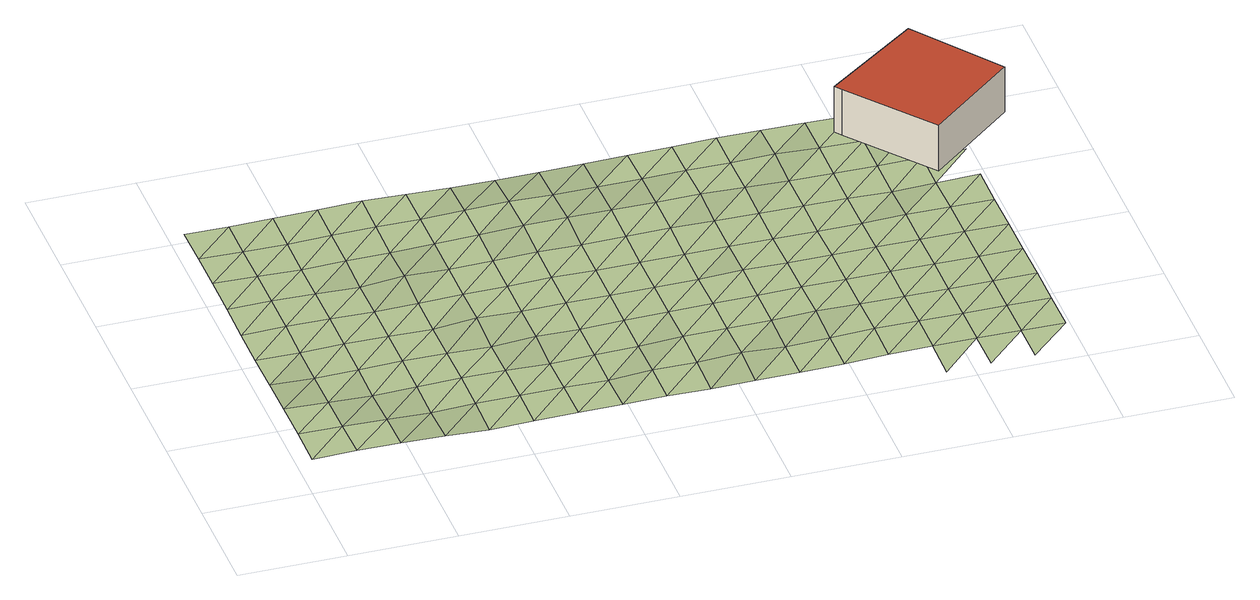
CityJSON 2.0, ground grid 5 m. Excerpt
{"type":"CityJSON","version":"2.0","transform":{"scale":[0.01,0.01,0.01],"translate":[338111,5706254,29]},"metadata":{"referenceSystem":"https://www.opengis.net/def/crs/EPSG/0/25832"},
"CityObjects":{
"building1":{"type":"Building","attributes":{"Gemeindeschluessel":"05112000","Geometrietyp2DReferenz":"3000","Height.highReference":"highestRoofEdge","Height.lowReference":"lowestGroundPoint","Height.status":"measured","measuredHeight":2.34,"function":"31001_2463","roofType":"1000","storeysAboveGround":1},"geometry":[{"type":"Solid","lod":"2","boundaries":[[[[0,1,2,3]],[[4,5,1,0]],[[6,7,5,4]],[[8,9,7,6]],[[3,2,9,8]],[[6,4,0,3,8]],[[1,5,7,9,2]]]],"semantics":{"surfaces":[{"type":"WallSurface"},{"type":"RoofSurface"},{"type":"GroundSurface"}],"values":[[0,0,0,0,0,1,2]]}}]},
"terrain1":{"type":"TINRelief","attributes":{"lod":2},"geometry":[{"type":"CompositeSurface","lod":"2","boundaries":[[[10,11,12]],[[12,11,13]],[[14,10,15]],[[15,10,12]],[[16,14,17]],[[17,14,15]],[[18,16,19]],[[12,13,20]],[[19,16,17]],[[21,18,22]],[[20,13,23]],[[15,12,24]],[[22,18,19]],[[25,21,26]],[[24,12,20]],[[17,15,27]],[[26,21,22]],[[28,25,29]],[[27,15,24]],[[19,17,30]],[[20,23,31]],[[29,25,26]],[[32,28,33]],[[30,17,27]],[[22,19,34]],[[31,23,35]],[[24,20,36]],[[33,28,29]],[[37,32,38]],[[34,19,30]],[[26,22,39]],[[36,20,31]],[[27,24,40]],[[38,32,33]],[[39,22,34]],[[29,26,41]],[[40,24,36]],[[30,27,42]],[[31,35,43]],[[41,26,39]],[[33,29,44]],[[42,27,40]],[[34,30,45]],[[43,35,46]],[[36,31,47]],[[44,29,41]],[[38,33,48]],[[45,30,42]],[[39,34,49]],[[47,31,43]],[[40,36,50]],[[48,33,44]],[[49,34,45]],[[41,39,51]],[[50,36,47]],[[42,40,52]],[[43,46,53]],[[51,39,49]],[[44,41,54]],[[52,40,50]],[[45,42,55]],[[53,46,56]],[[47,43,57]],[[54,41,51]],[[48,44,58]],[[55,42,52]],[[49,45,59]],[[57,43,53]],[[50,47,60]],[[58,44,54]],[[59,45,55]],[[51,49,61]],[[60,47,57]],[[52,50,62]],[[53,56,63]],[[61,49,59]],[[54,51,64]],[[62,50,60]],[[55,52,65]],[[63,56,66]],[[57,53,67]],[[64,51,61]],[[58,54,68]],[[65,52,62]],[[59,55,69]],[[67,53,63]],[[60,57,70]],[[68,54,64]],[[69,55,65]],[[61,59,71]],[[70,57,67]],[[62,60,72]],[[63,66,73]],[[71,59,69]],[[64,61,74]],[[72,60,70]],[[65,62,75]],[[73,66,76]],[[67,63,77]],[[74,61,71]],[[68,64,78]],[[75,62,72]],[[69,65,79]],[[77,63,73]],[[70,67,80]],[[78,64,74]],[[79,65,75]],[[71,69,81]],[[80,67,77]],[[72,70,82]],[[73,76,83]],[[81,69,79]],[[74,71,84]],[[82,70,80]],[[75,72,85]],[[83,76,86]],[[77,73,87]],[[84,71,81]],[[78,74,88]],[[85,72,82]],[[79,75,89]],[[87,73,83]],[[80,77,90]],[[88,74,84]],[[89,75,85]],[[81,79,91]],[[90,77,87]],[[82,80,92]],[[83,86,93]],[[91,79,89]],[[84,81,94]],[[92,80,90]],[[85,82,95]],[[93,86,96]],[[87,83,97]],[[94,81,91]],[[88,84,98]],[[95,82,92]],[[89,85,99]],[[97,83,93]],[[90,87,100]],[[98,84,94]],[[99,85,95]],[[91,89,101]],[[100,87,97]],[[92,90,102]],[[93,96,103]],[[101,89,99]],[[94,91,104]],[[102,90,100]],[[95,92,105]],[[103,96,106]],[[97,93,107]],[[104,91,101]],[[98,94,108]],[[105,92,102]],[[99,95,109]],[[107,93,103]],[[100,97,110]],[[108,94,104]],[[109,95,105]],[[101,99,111]],[[110,97,107]],[[102,100,112]],[[103,106,113]],[[111,99,109]],[[104,101,114]],[[112,100,110]],[[105,102,115]],[[113,106,116]],[[107,103,117]],[[114,101,111]],[[108,104,118]],[[115,102,112]],[[109,105,119]],[[117,103,113]],[[110,107,120]],[[118,104,114]],[[119,105,115]],[[111,109,121]],[[120,107,117]],[[112,110,122]],[[113,116,123]],[[121,109,119]],[[114,111,124]],[[122,110,120]],[[115,112,125]],[[123,116,126]],[[117,113,127]],[[124,111,121]],[[118,114,128]],[[125,112,122]],[[119,115,129]],[[127,113,123]],[[120,117,130]],[[128,114,124]],[[129,115,125]],[[121,119,131]],[[130,117,127]],[[122,120,132]],[[123,126,133]],[[131,119,129]],[[124,121,134]],[[132,120,130]],[[125,122,135]],[[133,126,136]],[[127,123,137]],[[134,121,131]],[[128,124,138]],[[135,122,132]],[[129,125,139]],[[137,123,133]],[[130,127,140]],[[138,124,134]],[[139,125,135]],[[131,129,141]],[[140,127,137]],[[132,130,142]],[[133,136,143]],[[141,129,139]],[[134,131,144]],[[142,130,140]],[[135,132,145]],[[143,136,146]],[[137,133,147]],[[144,131,141]],[[138,134,148]],[[145,132,142]],[[139,135,149]],[[147,133,143]],[[140,137,150]],[[148,134,144]],[[149,135,145]],[[141,139,151]],[[150,137,147]],[[142,140,152]],[[143,146,153]],[[151,139,149]],[[144,141,154]],[[152,140,150]],[[145,142,155]],[[153,146,156]],[[147,143,157]],[[154,141,151]],[[148,144,158]],[[155,142,152]],[[149,145,159]],[[157,143,153]],[[150,147,160]],[[158,144,154]],[[156,161,162]],[[159,145,155]],[[151,149,163]],[[160,147,157]],[[152,150,164]],[[153,156,165]],[[163,149,159]],[[154,151,166]],[[164,150,160]],[[155,152,167]],[[165,156,162]],[[157,153,168]],[[166,151,163]],[[158,154,169]],[[167,152,164]],[[159,155,170]],[[168,153,165]],[[160,157,171]],[[169,154,166]],[[162,172,173]],[[170,155,167]],[[163,159,174]],[[171,157,168]],[[164,160,175]],[[165,162,176]],[[174,159,170]],[[166,163,177]],[[175,160,171]],[[167,164,178]],[[176,162,173]],[[168,165,179]],[[177,163,174]],[[169,166,180]],[[178,164,175]],[[170,167,181]],[[179,165,176]],[[171,168,182]],[[180,166,177]],[[181,167,178]],[[174,170,183]],[[182,168,179]],[[175,171,184]],[[183,170,181]],[[177,174,185]],[[184,171,182]],[[178,175,186]],[[185,174,183]],[[180,177,187]],[[186,175,184]],[[181,178,188]],[[187,177,185]],[[188,178,186]],[[183,181,189]],[[185,183,190]],[[187,185,191]]]}]},
"terrain2":{"type":"TINRelief","attributes":{"lod":2},"geometry":[{"type":"CompositeSurface","lod":"2","boundaries":[[[10,11,12]],[[12,11,13]],[[14,10,15]],[[15,10,12]],[[16,14,17]],[[17,14,15]],[[18,16,19]],[[12,13,20]],[[19,16,17]],[[21,18,22]],[[20,13,23]],[[15,12,24]],[[22,18,19]],[[25,21,26]],[[24,12,20]],[[17,15,27]],[[26,21,22]],[[28,25,29]],[[27,15,24]],[[19,17,30]],[[20,23,31]],[[29,25,26]],[[32,28,33]],[[30,17,27]],[[22,19,34]],[[31,23,35]],[[24,20,36]],[[33,28,29]],[[37,32,38]],[[34,19,30]],[[26,22,39]],[[36,20,31]],[[27,24,40]],[[38,32,33]],[[39,22,34]],[[29,26,41]],[[40,24,36]],[[30,27,42]],[[31,35,43]],[[41,26,39]],[[33,29,44]],[[42,27,40]],[[34,30,45]],[[43,35,46]],[[36,31,47]],[[44,29,41]],[[38,33,48]],[[45,30,42]],[[39,34,49]],[[47,31,43]],[[40,36,50]],[[48,33,44]],[[49,34,45]],[[41,39,51]],[[50,36,47]],[[42,40,52]],[[43,46,53]],[[51,39,49]],[[44,41,54]],[[52,40,50]],[[45,42,55]],[[53,46,56]],[[47,43,57]],[[54,41,51]],[[48,44,58]],[[55,42,52]],[[49,45,59]],[[57,43,53]],[[50,47,60]],[[58,44,54]],[[59,45,55]],[[51,49,61]],[[60,47,57]],[[52,50,62]],[[53,56,63]],[[61,49,59]],[[54,51,64]],[[62,50,60]],[[55,52,65]],[[63,56,66]],[[57,53,67]],[[64,51,61]],[[58,54,68]],[[65,52,62]],[[59,55,69]],[[67,53,63]],[[60,57,70]],[[68,54,64]],[[69,55,65]],[[61,59,71]],[[70,57,67]],[[62,60,72]],[[63,66,73]],[[71,59,69]],[[64,61,74]],[[72,60,70]],[[65,62,75]],[[73,66,76]],[[67,63,77]],[[74,61,71]],[[68,64,78]],[[75,62,72]],[[69,65,79]],[[77,63,73]],[[70,67,80]],[[78,64,74]],[[79,65,75]],[[71,69,81]],[[80,67,77]],[[72,70,82]],[[73,76,83]],[[81,69,79]],[[74,71,84]],[[82,70,80]],[[75,72,85]],[[83,76,86]],[[77,73,87]],[[84,71,81]],[[78,74,88]],[[85,72,82]],[[79,75,89]],[[87,73,83]],[[80,77,90]],[[88,74,84]],[[89,75,85]],[[81,79,91]],[[90,77,87]],[[82,80,92]],[[83,86,93]],[[91,79,89]],[[84,81,94]],[[92,80,90]],[[85,82,95]],[[93,86,96]],[[87,83,97]],[[94,81,91]],[[88,84,98]],[[95,82,92]],[[89,85,99]],[[97,83,93]],[[90,87,100]],[[98,84,94]],[[99,85,95]],[[91,89,101]],[[100,87,97]],[[92,90,102]],[[93,96,103]],[[101,89,99]],[[94,91,104]],[[102,90,100]],[[95,92,105]],[[103,96,106]],[[97,93,107]],[[104,91,101]],[[98,94,108]],[[105,92,102]],[[99,95,109]],[[107,93,103]],[[100,97,110]],[[108,94,104]],[[109,95,105]],[[101,99,111]],[[110,97,107]],[[102,100,112]],[[103,106,113]],[[111,99,109]],[[104,101,114]],[[112,100,110]],[[105,102,115]],[[113,106,116]],[[107,103,117]],[[114,101,111]],[[108,104,118]],[[115,102,112]],[[109,105,119]],[[117,103,113]],[[110,107,120]],[[118,104,114]],[[119,105,115]],[[111,109,121]],[[120,107,117]],[[112,110,122]],[[113,116,123]],[[121,109,119]],[[114,111,124]],[[122,110,120]],[[115,112,125]],[[123,116,126]],[[117,113,127]],[[124,111,121]],[[118,114,128]],[[125,112,122]],[[119,115,129]],[[127,113,123]],[[120,117,130]],[[128,114,124]],[[129,115,125]],[[121,119,131]],[[130,117,127]],[[122,120,132]],[[123,126,133]],[[131,119,129]],[[124,121,134]],[[132,120,130]],[[125,122,135]],[[133,126,136]],[[127,123,137]],[[134,121,131]],[[128,124,138]],[[135,122,132]],[[129,125,139]],[[137,123,133]],[[130,127,140]],[[138,124,134]],[[139,125,135]],[[131,129,141]],[[140,127,137]],[[132,130,142]],[[133,136,143]],[[141,129,139]],[[134,131,144]],[[142,130,140]],[[135,132,145]],[[143,136,146]],[[137,133,147]],[[144,131,141]],[[138,134,148]],[[145,132,142]],[[139,135,149]],[[147,133,143]],[[140,137,150]],[[148,134,144]],[[149,135,145]],[[141,139,151]],[[150,137,147]],[[142,140,152]],[[143,146,153]],[[151,139,149]],[[144,141,154]],[[152,140,150]],[[145,142,155]],[[153,146,156]],[[147,143,157]],[[154,141,151]],[[148,144,158]],[[155,142,152]],[[149,145,159]],[[157,143,153]],[[150,147,160]],[[158,144,154]],[[156,161,162]],[[159,145,155]],[[151,149,163]],[[160,147,157]],[[152,150,164]],[[153,156,165]],[[163,149,159]],[[154,151,166]],[[164,150,160]],[[155,152,167]],[[165,156,162]],[[157,153,168]],[[166,151,163]],[[158,154,169]],[[167,152,164]],[[159,155,170]],[[168,153,165]],[[160,157,171]],[[169,154,166]],[[162,172,173]],[[170,155,167]],[[163,159,174]],[[171,157,168]],[[164,160,175]],[[165,162,176]],[[174,159,170]],[[166,163,177]],[[175,160,171]],[[167,164,178]],[[176,162,173]],[[168,165,179]],[[177,163,174]],[[169,166,180]],[[178,164,175]],[[170,167,181]],[[179,165,176]],[[171,168,182]],[[180,166,177]],[[181,167,178]],[[174,170,183]],[[182,168,179]],[[175,171,184]],[[183,170,181]],[[177,174,185]],[[184,171,182]],[[178,175,186]],[[185,174,183]],[[180,177,187]],[[186,175,184]],[[181,178,188]],[[187,177,185]],[[188,178,186]],[[183,181,189]],[[185,183,190]],[[187,185,191]]]}]},
"terrain3":{"type":"TINRelief","attributes":{"lod":2},"geometry":[{"type":"CompositeSurface","lod":"2","boundaries":[[[10,11,12]],[[12,11,13]],[[14,10,15]],[[15,10,12]],[[16,14,17]],[[17,14,15]],[[18,16,19]],[[12,13,20]],[[19,16,17]],[[21,18,22]],[[20,13,23]],[[15,12,24]],[[22,18,19]],[[25,21,26]],[[24,12,20]],[[17,15,27]],[[26,21,22]],[[28,25,29]],[[27,15,24]],[[19,17,30]],[[20,23,31]],[[29,25,26]],[[32,28,33]],[[30,17,27]],[[22,19,34]],[[31,23,35]],[[24,20,36]],[[33,28,29]],[[37,32,38]],[[34,19,30]],[[26,22,39]],[[36,20,31]],[[27,24,40]],[[38,32,33]],[[39,22,34]],[[29,26,41]],[[40,24,36]],[[30,27,42]],[[31,35,43]],[[41,26,39]],[[33,29,44]],[[42,27,40]],[[34,30,45]],[[43,35,46]],[[36,31,47]],[[44,29,41]],[[38,33,48]],[[45,30,42]],[[39,34,49]],[[47,31,43]],[[40,36,50]],[[48,33,44]],[[49,34,45]],[[41,39,51]],[[50,36,47]],[[42,40,52]],[[43,46,53]],[[51,39,49]],[[44,41,54]],[[52,40,50]],[[45,42,55]],[[53,46,56]],[[47,43,57]],[[54,41,51]],[[48,44,58]],[[55,42,52]],[[49,45,59]],[[57,43,53]],[[50,47,60]],[[58,44,54]],[[59,45,55]],[[51,49,61]],[[60,47,57]],[[52,50,62]],[[53,56,63]],[[61,49,59]],[[54,51,64]],[[62,50,60]],[[55,52,65]],[[63,56,66]],[[57,53,67]],[[64,51,61]],[[58,54,68]],[[65,52,62]],[[59,55,69]],[[67,53,63]],[[60,57,70]],[[68,54,64]],[[69,55,65]],[[61,59,71]],[[70,57,67]],[[62,60,72]],[[63,66,73]],[[71,59,69]],[[64,61,74]],[[72,60,70]],[[65,62,75]],[[73,66,76]],[[67,63,77]],[[74,61,71]],[[68,64,78]],[[75,62,72]],[[69,65,79]],[[77,63,73]],[[70,67,80]],[[78,64,74]],[[79,65,75]],[[71,69,81]],[[80,67,77]],[[72,70,82]],[[73,76,83]],[[81,69,79]],[[74,71,84]],[[82,70,80]],[[75,72,85]],[[83,76,86]],[[77,73,87]],[[84,71,81]],[[78,74,88]],[[85,72,82]],[[79,75,89]],[[87,73,83]],[[80,77,90]],[[88,74,84]],[[89,75,85]],[[81,79,91]],[[90,77,87]],[[82,80,92]],[[83,86,93]],[[91,79,89]],[[84,81,94]],[[92,80,90]],[[85,82,95]],[[93,86,96]],[[87,83,97]],[[94,81,91]],[[88,84,98]],[[95,82,92]],[[89,85,99]],[[97,83,93]],[[90,87,100]],[[98,84,94]],[[99,85,95]],[[91,89,101]],[[100,87,97]],[[92,90,102]],[[93,96,103]],[[101,89,99]],[[94,91,104]],[[102,90,100]],[[95,92,105]],[[103,96,106]],[[97,93,107]],[[104,91,101]],[[98,94,108]],[[105,92,102]],[[99,95,109]],[[107,93,103]],[[100,97,110]],[[108,94,104]],[[109,95,105]],[[101,99,111]],[[110,97,107]],[[102,100,112]],[[103,106,113]],[[111,99,109]],[[104,101,114]],[[112,100,110]],[[105,102,115]],[[113,106,116]],[[107,103,117]],[[114,101,111]],[[108,104,118]],[[115,102,112]],[[109,105,119]],[[117,103,113]],[[110,107,120]],[[118,104,114]],[[119,105,115]],[[111,109,121]],[[120,107,117]],[[112,110,122]],[[113,116,123]],[[121,109,119]],[[114,111,124]],[[122,110,120]],[[115,112,125]],[[123,116,126]],[[117,113,127]],[[124,111,121]],[[118,114,128]],[[125,112,122]],[[119,115,129]],[[127,113,123]],[[120,117,130]],[[128,114,124]],[[129,115,125]],[[121,119,131]],[[130,117,127]],[[122,120,132]],[[123,126,133]],[[131,119,129]],[[124,121,134]],[[132,120,130]],[[125,122,135]],[[133,126,136]],[[127,123,137]],[[134,121,131]],[[128,124,138]],[[135,122,132]],[[129,125,139]],[[137,123,133]],[[130,127,140]],[[138,124,134]],[[139,125,135]],[[131,129,141]],[[140,127,137]],[[132,130,142]],[[133,136,143]],[[141,129,139]],[[134,131,144]],[[142,130,140]],[[135,132,145]],[[143,136,146]],[[137,133,147]],[[144,131,141]],[[138,134,148]],[[145,132,142]],[[139,135,149]],[[147,133,143]],[[140,137,150]],[[148,134,144]],[[146,192,156]],[[149,135,145]],[[141,139,151]],[[150,137,147]],[[142,140,152]],[[143,146,153]],[[151,139,149]],[[144,141,154]],[[152,140,150]],[[145,142,155]],[[153,146,156]],[[147,143,157]],[[154,141,151]],[[155,142,152]],[[149,145,159]],[[157,143,153]],[[150,147,160]],[[158,144,154]],[[156,161,162]],[[159,145,155]],[[151,149,163]],[[160,147,157]],[[152,150,164]],[[153,156,165]],[[163,149,159]],[[154,151,166]],[[164,150,160]],[[155,152,167]],[[165,156,162]],[[157,153,168]],[[166,151,163]],[[167,152,164]],[[159,155,170]],[[168,153,165]],[[160,157,171]],[[169,154,166]],[[162,172,173]],[[170,155,167]],[[163,159,174]],[[171,157,168]],[[164,160,175]],[[165,162,176]],[[174,159,170]],[[166,163,177]],[[175,160,171]],[[167,164,178]],[[176,162,173]],[[168,165,179]],[[177,163,174]],[[178,164,175]],[[170,167,181]],[[179,165,176]],[[171,168,182]],[[180,166,177]],[[181,167,178]],[[174,170,183]],[[182,168,179]],[[175,171,184]],[[183,170,181]],[[177,174,185]],[[184,171,182]],[[178,175,186]],[[185,174,183]],[[186,175,184]],[[181,178,188]],[[187,177,185]],[[188,178,186]],[[183,181,189]],[[185,183,190]]]}]}
},
"vertices":[
[2968,1935,298],[2968,1935,63],[2992,1904,63],[2992,1904,298],[3408,2264,298],[3408,2264,63],[3713,1857,298],[3713,1857,63],[3306,1513,298],[3306,1513,63],
[73,434,58],[73,233,55],[273,434,54],[273,233,59],[73,635,58],[273,635,50],[73,837,52],[273,837,43],[73,1038,48],[273,1038,47],[472,434,51],[73,1239,48],[273,1239,54],[472,233,58],[472,635,42],[73,1441,54],[273,1441,58],[472,837,47],[73,1642,59],[273,1642,54],[472,1038,53],[672,434,43],[73,1843,58],[273,1843,52],[472,1239,53],[672,233,54],[672,635,49],[73,2045,53],[273,2045,51],[472,1441,52],[672,837,54],[472,1642,48],[672,1038,51],[872,434,50],[472,1843,51],[672,1239,48],[872,233,44],[872,635,54],[472,2045,56],[672,1441,44],[872,837,50],[672,1642,52],[872,1038,47],[1072,434,52],[672,1843,56],[872,1239,50],[1072,233,50],[1072,635,51],[672,2045,57],[872,1441,65],[1072,837,44],[872,1642,54],[1072,1038,64],[1272,434,51],[872,1843,58],[1072,1239,56],[1272,233,52],[1272,635,44],[872,2045,63],[1072,1441,56],[1272,837,56],[1072,1642,60],[1272,1038,57],[1472,434,47],[1072,1843,58],[1272,1239,58],[1472,233,51],[1472,635,49],[1072,2045,57],[1272,1441,60],[1472,837,53],[1272,1642,64],[1472,1038,60],[1671,434,62],[1272,1843,62],[1472,1239,62],[1671,233,55],[1671,635,53],[1272,2045,50],[1472,1441,65],[1671,837,59],[1472,1642,73],[1671,1038,58],[1871,434,58],[1472,1843,69],[1671,1239,58],[1871,233,52],[1871,635,65],[1472,2045,48],[1671,1441,61],[1871,837,60],[1671,1642,74],[1871,1038,59],[2071,434,69],[1671,1843,62],[1871,1239,60],[2071,233,55],[2071,635,64],[1671,2045,47],[1871,1441,64],[2071,837,64],[1871,1642,72],[2071,1038,60],[2271,434,58],[1871,1843,62],[2071,1239,60],[2271,233,55],[2271,635,65],[1871,2045,51],[2071,1441,67],[2271,837,65],[2071,1642,71],[2271,1038,67],[2471,434,64],[2071,1843,62],[2271,1239,61],[2471,233,58],[2471,635,73],[2071,2045,54],[2271,1441,63],[2471,837,69],[2271,1642,73],[2471,1038,63],[2671,434,70],[2271,1843,65],[2471,1239,59],[2671,233,65],[2671,635,68],[2271,2045,58],[2471,1441,60],[2671,837,67],[2471,1642,66],[2671,1038,64],[2871,434,69],[2471,1843,64],[2671,1239,57],[2871,233,70],[2871,635,67],[2471,2045,62],[2671,1441,59],[2871,837,66],[2671,1642,58],[2871,1038,64],[3070,434,67],[2671,1843,69],[2871,1239,57],[3070,233,70],[3070,635,66],[2671,2045,61],[2871,1441,56],[3070,837,64],[3070,31,70],[3270,233,68],[2871,1642,56],[3070,1038,63],[3270,434,68],[2871,1843,58],[3070,1239,61],[3270,635,65],[2871,2045,58],[3070,1441,49],[3270,837,63],[3270,31,71],[3470,233,65],[3070,1642,54],[3270,1038,62],[3470,434,65],[3070,1843,54],[3270,1239,59],[3470,635,66],[3070,2045,54],[3270,1441,55],[3470,837,63],[3270,1642,56],[3470,1038,61],[3270,1843,63],[3470,1239,58],[3270,2045,61],[3470,1441,59],[3470,1642,59],[3470,1843,70],[3470,2045,76],
[2871,31,65]
]}
